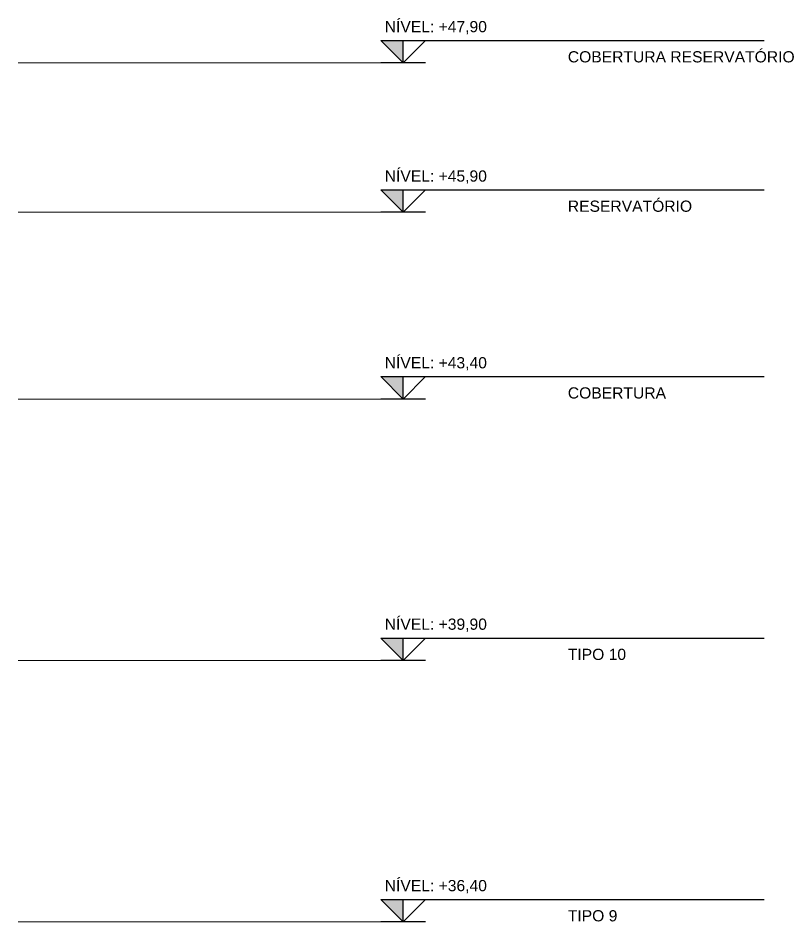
# Model space of a CAD drawing. Header units: millimetres. Extents: x -213 to 151, y -74 to 135.
# Drawn here: x 101.67 to 112.06, y -33.35 to -21.25 of the extents above; entities that cross this region are included whole.
import ezdxf
from ezdxf.enums import TextEntityAlignment as Align

# ---------------------------------------------------------------- set-up
doc = ezdxf.new("R2010")
doc.units = ezdxf.units.MM
doc.header["$LTSCALE"] = 15
doc.layers.add('Text', color=3, linetype='Continuous')
doc.styles.add('DM-TXT-100', font='arial.ttf', dxfattribs={"height": 0.2})
doc.styles.add('PADRAO', font='arial.ttf', dxfattribs={"height": 0.1})

# ---------------------------------------------------------------- blocks, each defined once
blk = doc.blocks.new('SIMBOLO NIVEL CORTE')
blk.add_hatch(color=1).paths.add_polyline_path([(0.3, 0.3), (0, 0.3), (0, 0)])
at = {"color": 1}
for p, q in [((0.301, 0.3), (-4.838, 0.3)), ((0, 0), (0, 0.3)), ((-0.301, 0), (0.301, 0))]:
    blk.add_line(p, q, dxfattribs=at)
blk.add_lwpolyline([(-0.3, 0.3), (0, 0), (0.3, 0.3)], dxfattribs=at)
at = {"layer": 'Text'}
for tag, p, height, style in [('PAVIMENTOXX', (-4.838, 0.412), 0.22, 'PADRAO'), ('PAVIMENTOXXXXX', (-4.838, 0.008), 0.18, 'DM-TXT-100')]:
    blk.add_attdef(tag, p, '', height=height, dxfattribs=dict(at, style=style))
at = {"layer": 'Text', "style": 'DM-TXT-100'}
blk.add_attdef('NIVELXXXXX', text='', height=0.18, dxfattribs=at).set_placement((0.246, 0.412), align=Align.RIGHT)

msp = doc.modelspace()

# ---------------------------------------------------------------- linework, layer by layer
at = {"linetype": 'Continuous', "lineweight": 13}
for points in [[(106.524, -21.847), (101.666, -21.847)], [(106.524, -23.847), (101.666, -23.847)], [(106.524, -26.347), (101.666, -26.347)], [(106.524, -29.847), (101.666, -29.847)], [(106.524, -33.347), (101.666, -33.347)]]:
    msp.add_lwpolyline(points, dxfattribs=at)

# ---------------------------------------------------------------- block references
at = {"layer": 'Text', "linetype": 'Continuous', "lineweight": 13}
ref = msp.add_blockref('SIMBOLO NIVEL CORTE', (106.825, -21.847), dxfattribs=dict(at, xscale=-1))
ref.add_attrib('NIVELXXXXX', 'NÍVEL: +47,90', dxfattribs={"layer": '0', "height": 0.15, "style": 'DM-TXT-100'}).set_placement((107.947, -21.436), align=Align.RIGHT)
ref.add_attrib('PAVIMENTOXXXXX', 'COBERTURA RESERVATÓRIO', (109.031, -21.84), dxfattribs={"layer": '0', "height": 0.15, "style": 'DM-TXT-100'})
ref = msp.add_blockref('SIMBOLO NIVEL CORTE', (106.825, -23.847), dxfattribs=dict(at, xscale=-1))
ref.add_attrib('NIVELXXXXX', 'NÍVEL: +45,90', dxfattribs={"layer": '0', "height": 0.15, "style": 'DM-TXT-100'}).set_placement((107.947, -23.436), align=Align.RIGHT)
ref.add_attrib('PAVIMENTOXXXXX', 'RESERVATÓRIO', (109.031, -23.84), dxfattribs={"layer": '0', "height": 0.15, "style": 'DM-TXT-100'})
ref = msp.add_blockref('SIMBOLO NIVEL CORTE', (106.825, -26.347), dxfattribs=dict(at, xscale=-1))
ref.add_attrib('NIVELXXXXX', 'NÍVEL: +43,40', dxfattribs={"layer": '0', "height": 0.15, "style": 'DM-TXT-100'}).set_placement((107.947, -25.936), align=Align.RIGHT)
ref.add_attrib('PAVIMENTOXXXXX', 'COBERTURA', (109.031, -26.34), dxfattribs={"layer": '0', "height": 0.15, "style": 'DM-TXT-100'})
ref = msp.add_blockref('SIMBOLO NIVEL CORTE', (106.825, -29.847), dxfattribs=dict(at, xscale=-1))
ref.add_attrib('NIVELXXXXX', 'NÍVEL: +39,90', dxfattribs={"layer": '0', "height": 0.15, "style": 'DM-TXT-100'}).set_placement((107.947, -29.436), align=Align.RIGHT)
ref.add_attrib('PAVIMENTOXXXXX', 'TIPO 10', (109.031, -29.84), dxfattribs={"layer": '0', "height": 0.15, "style": 'DM-TXT-100'})
ref = msp.add_blockref('SIMBOLO NIVEL CORTE', (106.825, -33.347), dxfattribs=dict(at, xscale=-1))
ref.add_attrib('NIVELXXXXX', 'NÍVEL: +36,40', dxfattribs={"layer": '0', "height": 0.15, "style": 'DM-TXT-100'}).set_placement((107.947, -32.936), align=Align.RIGHT)
ref.add_attrib('PAVIMENTOXXXXX', 'TIPO 9', (109.031, -33.34), dxfattribs={"layer": '0', "height": 0.15, "style": 'DM-TXT-100'})

doc.saveas('drawing.dxf')
